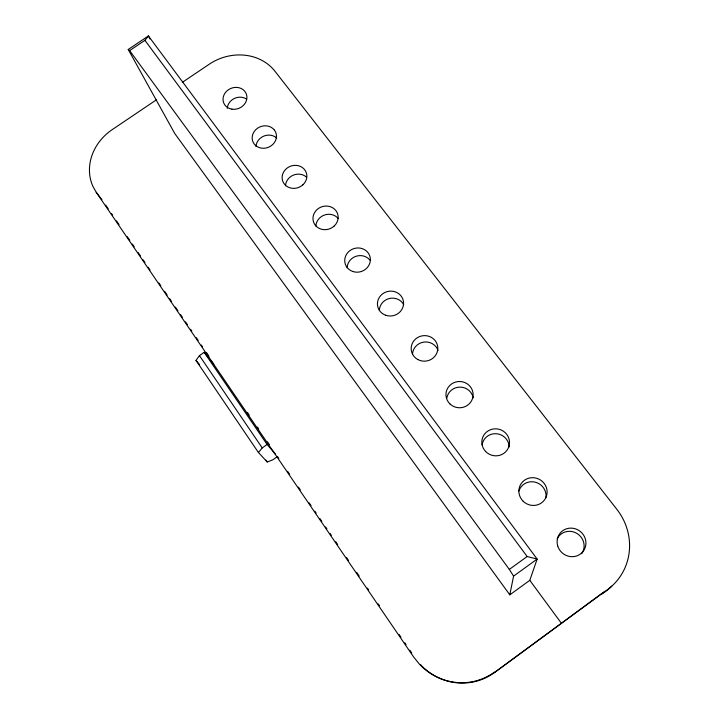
<?xml version="1.0" encoding="UTF-8"?>
<svg xmlns="http://www.w3.org/2000/svg" width="719" height="719" viewBox="0 0 719 719"><rect width="100%" height="100%" fill="white"/><g stroke="black" fill="none" stroke-linecap="round" stroke-linejoin="round"><path stroke-width="1.08" d="M509.798 594.838L513.582 576.126L537.138 559.076L148.42 35.95L128.234 49.467L174.744 133.5L509.798 594.838L529.804 580.332L537.138 559.076L527.153 556.524L144.923 40.345L148.42 35.95L149.956 38.943M428.057 671.429A58.014 56.019 65.6 0 0 494.33 672.66L603.672 592.222A58.733 56.127 39.2 0 0 616.938 509.447L274.937 71.217A48.676 42.969 -23 0 0 209.166 64.27L182.401 82.317M278.774 458.371L277.507 456.52L272.869 459.792L267.243 462.002L258.418 452.494L195.99 360.426L199.433 355.608L204.178 352.319L213.786 364.075M258.418 452.494L262.228 447.919L267.1 444.495L275.611 454.336M494.33 672.66L603.672 592.222M513.582 576.126L509.331 569.412L527.153 556.524M156.553 99.734L112.236 129.609A49.099 43.455 -30.3 0 0 92.895 186.338L96.229 192.297L413.497 656.789L419.312 664.041A59.102 57.089 65.6 0 0 494.438 672.121M128.234 49.467L129.609 50.6L144.923 40.345M338.164 218.477L337.247 217.471A12.502 11.531 -19.4 0 0 323.847 215.26A12.502 11.531 -19.4 0 0 315.884 226.143M195.99 360.426L199.63 364.65M96.229 192.297L101.936 199.684M529.804 580.332L561.332 623.193M129.609 50.6L509.331 569.412M105.729 205.14L108.263 208.843M111.427 213.471L112.694 215.332M116.496 220.886L119.03 224.589M127.263 236.641L129.788 240.344M132.323 244.047L134.219 246.833M138.021 252.387L140.556 256.09M143.09 259.802L144.986 262.579M148.15 267.216L150.046 269.993M158.917 282.962L160.813 285.74M164.615 291.303L167.141 295.006M169.675 298.718L171.571 301.495M175.373 307.049L177.908 310.761M180.442 314.464L182.338 317.241M185.502 321.878L187.398 324.655M190.571 329.284L191.838 331.144M196.269 337.624L198.165 340.411M201.329 345.039L202.596 346.891M206.398 352.454L208.923 356.157M247.336 412.364L249.214 415.124M257.393 427.077L258.651 428.919M267.45 441.799L269.337 444.558M287.636 471.349L289.541 474.127M298.403 487.096L300.299 489.882M309.17 502.851L311.066 505.637M314.868 511.191L316.126 513.042M319.928 518.606L321.833 521.383M325.626 526.946L326.893 528.798M330.057 533.435L331.324 535.287M335.764 541.775L337.66 544.553M346.522 557.522L348.427 560.308M356.651 572.351L359.185 576.054M367.418 588.106L368.685 589.957M378.185 603.861L379.452 605.713M399.081 634.437L400.977 637.214M404.779 642.777L406.046 644.628M409.839 650.192L411.744 652.969M204.178 352.319L267.1 444.495M199.433 355.608L262.228 447.919M265.985 460.151L267.243 462.002M347.151 267.711A12.69 11.872 -17.2 0 1 356.103 256.243A12.69 11.872 -17.2 0 1 370.096 260.305M379.353 310.509A12.888 12.214 -13.7 0 1 389.339 298.511A12.888 12.214 -13.7 0 1 403.692 304.649M412.517 354.602A13.095 12.574 -7.9 0 1 423.599 342.136A13.095 12.574 -7.9 0 1 438.051 350.521M557.189 538.774A14.407 13.778 39.7 0 1 576.998 533.471A14.407 13.778 39.7 0 1 581.698 553.711M518.902 491.023A13.994 13.526 30.8 0 1 529.687 481.883A13.994 13.526 30.8 0 1 543.178 487.401L544.364 489.226A13.994 13.526 30.8 0 1 545.919 497.575M611.797 586.075A57.646 55.102 39.8 0 1 601.497 594.262M482.089 444.818A13.634 13.239 16.9 0 1 496.425 433.737A13.634 13.239 16.9 0 1 509.142 446.957M446.858 398.02A13.337 12.924 2.1 0 1 470.765 392.385L471.871 394.111A13.337 12.924 2.1 0 1 473.192 397.949M285.506 185.763A12.313 11.207 -21 0 1 290.88 176.479L292.534 175.508A12.313 11.207 -21 0 1 306.564 177.207M255.982 146.514A12.142 10.902 -22.1 0 1 263.837 136.089A12.142 10.902 -22.1 0 1 276.743 138.066M227.276 108.353A11.971 10.605 -23 0 1 234.214 98.521A11.971 10.605 -23 0 1 246.392 98.97M427.338 670.872A58.014 56.019 65.6 0 1 424.534 668.535M423.859 667.924A58.014 56.019 65.6 0 1 420.615 664.716M334.227 226L332.681 227.249A12.708 11.702 -19.5 0 1 314.149 223.438L313.457 221.74A12.708 11.702 -19.5 0 1 319.272 207.935A12.708 11.702 -19.5 0 1 334.686 209.274L335.935 210.649A12.708 11.702 -19.5 0 1 334.227 226M302.933 184.765L301.405 185.978A12.52 11.369 -21 0 1 282.576 180.703L282.19 178.959A12.52 11.369 -21 0 1 287.582 167.734L289.272 166.754A12.52 11.369 -21 0 1 306.77 174.699L306.86 176.497A12.52 11.369 -21 0 1 302.933 184.765M274.424 130.094L273.247 128.8A12.34 11.046 -22.2 0 0 257.591 128.171A12.34 11.046 -22.2 0 0 253.223 142.452L254.14 143.926A12.34 11.046 -22.2 0 0 271.027 145.903A12.34 11.046 -22.2 0 0 274.424 130.094M449.941 403.916L448.548 402.343A13.58 13.131 1.4 0 1 451.487 384.027A13.58 13.131 1.4 0 1 470.442 386.84L471.574 388.584A13.58 13.131 1.4 0 1 449.941 403.916M523.189 501.278L521.715 499.597A14.254 13.769 30 0 1 524.43 480.265A14.254 13.769 30 0 1 544.193 483.438L545.406 485.298A14.254 13.769 30 0 1 541.551 502.851A14.254 13.769 30 0 1 523.189 501.278M352.75 271.485A12.906 12.052 -17.3 0 0 370.258 257.914A12.906 12.052 -17.3 0 0 349.641 250.823A12.906 12.052 -17.3 0 0 352.75 271.485M231.931 109.153A12.169 10.74 -23 0 0 246.509 94.513A12.169 10.74 -23 0 0 226.476 91.349A12.169 10.74 -23 0 0 231.931 109.153M557.719 545.946A14.677 14.029 39.2 0 0 582.048 552.623A14.677 14.029 39.2 0 0 574.796 528.645A14.677 14.029 39.2 0 0 557.719 545.946M485.532 451.37A13.877 13.472 15.9 0 0 508.917 446.49A13.877 13.472 15.9 0 0 492.578 429.117A13.877 13.472 15.9 0 0 485.532 451.37M385.726 315.264A13.113 12.403 -13.8 0 0 403.44 301.414A13.113 12.403 -13.8 0 0 382.373 294.026A13.113 12.403 -13.8 0 0 385.726 315.264M417.829 359.545A13.328 12.771 -8.2 0 0 437.808 348.248A13.328 12.771 -8.2 0 0 417.838 337.4A13.328 12.771 -8.2 0 0 417.829 359.545"/></g></svg>
